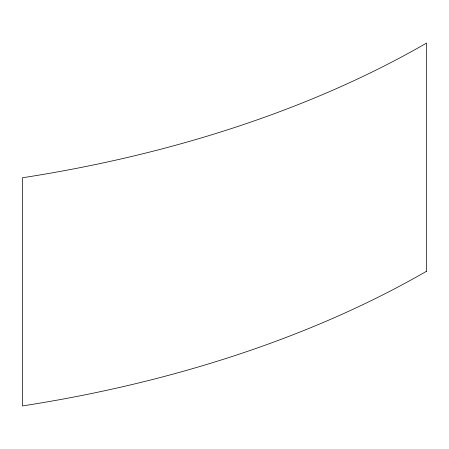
<?xml version="1.0" encoding="UTF-8"?>
<svg xmlns="http://www.w3.org/2000/svg" width="449" height="449" viewBox="0 0 449 449"><rect width="100%" height="100%" fill="white"/><g stroke="black" fill="none" stroke-linecap="round" stroke-linejoin="round"><path stroke-width="0.67" d="M426.55 271.235L426.55 43.07A901.429 520.436 0 0 1 22.45 177.765L22.45 405.93A901.429 520.436 0 0 0 426.55 271.235"/></g></svg>
